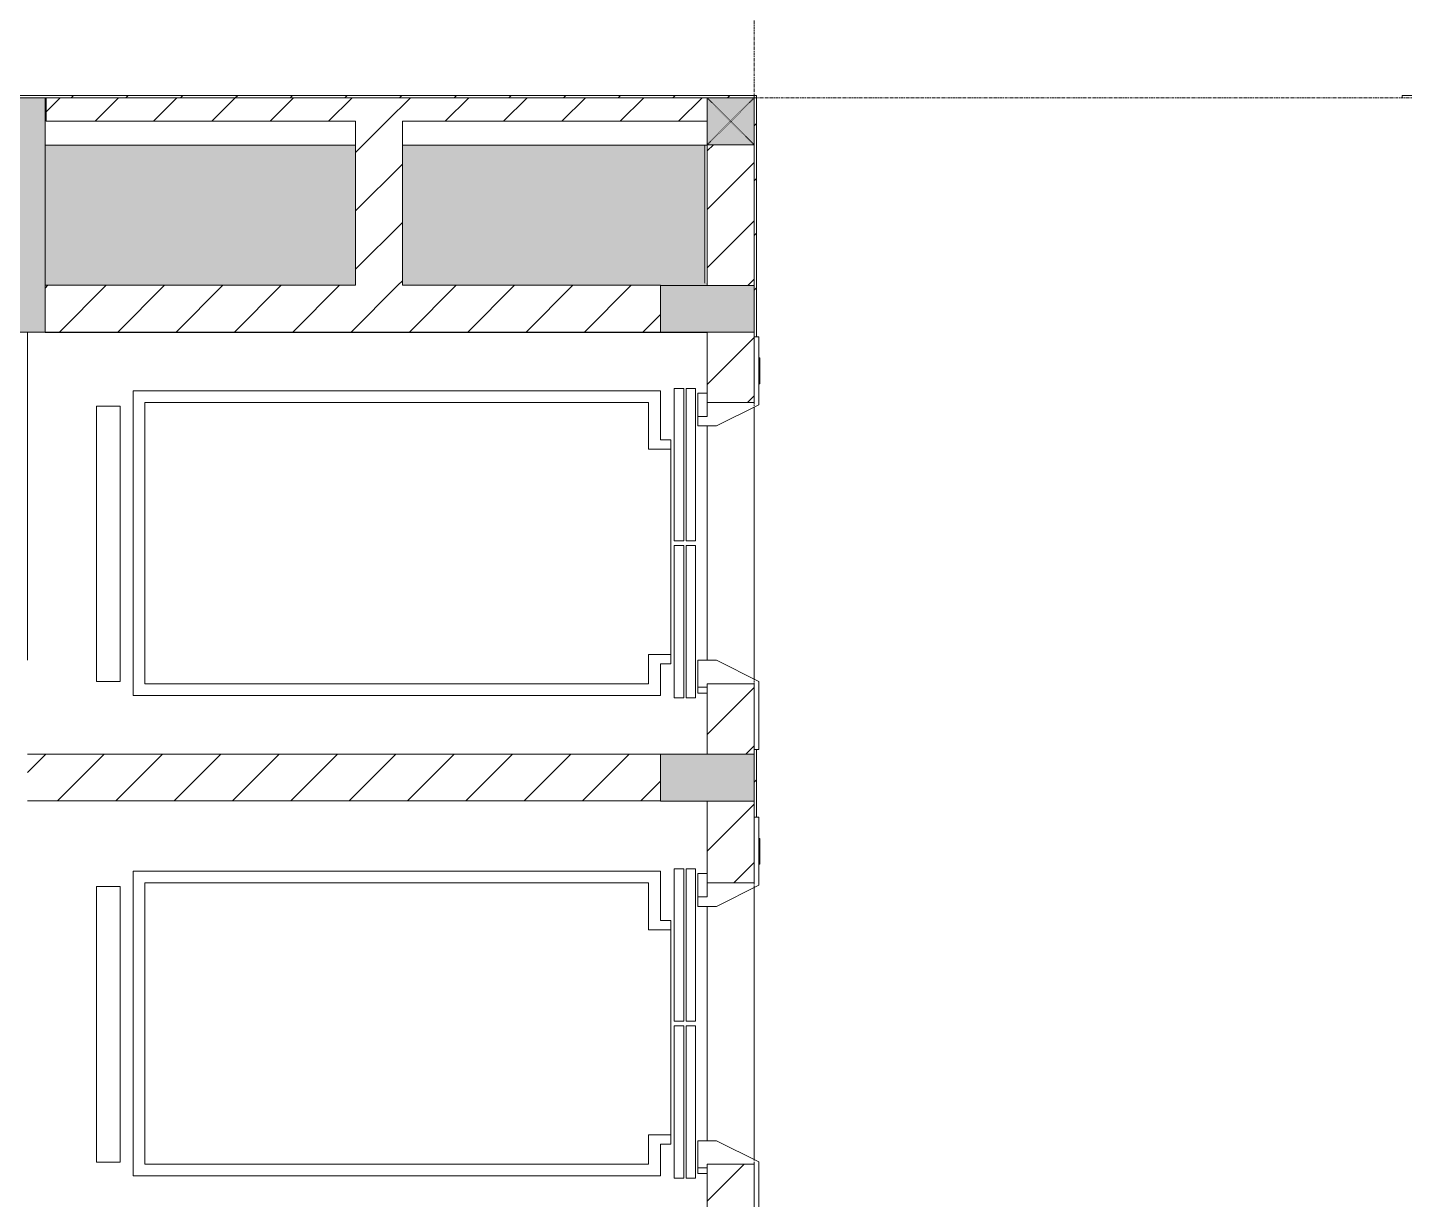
# Model space of a CAD drawing. Header units: millimetres. Extents: x 5356 to 209803, y -16346 to 109894.
# Drawn here: x 77453 to 83328, y 28837 to 33837 of the extents above; entities that cross this region are included whole.
import ezdxf

# ---------------------------------------------------------------- set-up
doc = ezdxf.new("R2010")
doc.units = ezdxf.units.MM
doc.linetypes.add('Dash', pattern=[6, 3, -3])
doc.linetypes.add('Grid Line', pattern=[22.225, 12.7, -3.175, 3.175, -3.175])
for name, color, linetype, lineweight in [('0-1', 7, 'Continuous', 5), ('A-CLNG-PATT', 13, 'Continuous', 9), ('A-DOOR', 31, 'Continuous', 9), ('A-FLOR-1', 9, 'Continuous', 9), ('A-WALL', 113, 'Continuous', 9), ('A-WALL-3', 113, 'Continuous', 18), ('A-WALL-PATT-3', 111, 'Continuous', 9), ('I-WALL-3', 2, 'Continuous', 18), ('S-BEAM-1', 9, 'Continuous', 9), ('S-COLS', 52, 'Continuous', 9), ('S-COLS-1', 254, 'Continuous', 5), ('S-COLS-2', 253, 'Continuous', 18), ('S-COLS-4', 52, 'Continuous', 18), ('S-COLS-5', 52, 'Dash', 9), ('S-COLS-HDLN', 52, 'Dash', 9), ('S-GRID-1', 1, 'Grid Line', 9)]:
    doc.layers.add(name, color=color, linetype=linetype, lineweight=lineweight)
pattern_1 = [(45, (0, 0), (-124.4508, 124.4508), [])]
pattern_2 = [(45, (0, 0), (-116.67262, 116.67262), [])]

# ---------------------------------------------------------------- blocks, each defined once
blk = doc.blocks.new('NCV_TKTC_KET CAU_rvt-1-TKCS_MB ĐỊNH VỊ MỐC TỌA ĐỘ CÔNG TRÌNH')
at = {"layer": 'S-COLS-1'}
for points in [[(77377.2, 32536.9), (77527.6, 32536.9), (77527.6, 33536.9), (77177.6, 33536.9), (77177.6, 32536.9)], [(80552.6, 32536.9), (80552.6, 32736.9), (80152.6, 32736.9), (80152.6, 32536.9), (80403.3, 32536.9)], [(80403.3, 30536.9), (80552.6, 30536.9), (80552.6, 30736.9), (80152.6, 30736.9), (80152.6, 30536.9)]]:
    blk.add_hatch(color=256, dxfattribs=at).paths.add_polyline_path(points)
at = {"layer": 'A-FLOR-1'}
blk.add_line((77452.6, 31137.4), (77452.6, 32536.9), dxfattribs=at)
at = {"layer": 'S-BEAM-1'}
for p, q in [((77532.6, 33535.3), (77527.6, 33535.3)), ((77527.6, 33335.3), (78852.6, 33335.3)), ((79052.7, 33335.3), (80352.6, 33335.3)), ((77527.6, 32535.3), (80352.6, 32535.3))]:
    blk.add_line(p, q, dxfattribs=at)
at = {"layer": 'S-COLS-2'}
for p, q in [((77527.6, 33536.9), (77177.6, 33536.9)), ((77527.6, 32536.9), (77527.6, 33536.9)), ((80152.6, 32736.9), (80152.6, 32536.9)), ((80552.6, 32736.9), (80152.6, 32736.9)), ((80552.6, 32536.9), (80552.6, 32736.9)), ((77177.6, 32536.9), (77527.6, 32536.9)), ((80152.6, 32536.9), (80552.6, 32536.9)), ((80152.6, 30736.9), (80152.6, 30536.9)), ((80552.6, 30736.9), (80152.6, 30736.9)), ((80552.6, 30536.9), (80552.6, 30736.9)), ((80152.6, 30536.9), (80552.6, 30536.9))]:
    blk.add_line(p, q, dxfattribs=at)
blk = doc.blocks.new('Thang may HIEN - Dài x Rộng - 2200x1200-551375-TKCS_MB ĐỊNH VỊ MỐC TỌA ĐỘ CÔNG TRÌNH')
at = {"layer": 'A-DOOR'}
for p, q in [((-590, 120), (-880, 120)), ((-880, 120), (-880, 100)), ((-680, 124), (-790, 124)), ((-790, 124), (-790, 120)), ((-680, 120), (-680, 124)), ((-500, -60), (-590, 120)), ((590, 120), (500, -60)), ((880, 120), (590, 120)), ((880, 100), (880, 120)), ((-880, 100), (-600, 100)), ((-600, 100), (-600, -100)), ((600, -100), (600, 100)), ((600, 100), (880, 100)), ((-600, -100), (-640, -100)), ((-640, -100), (-640, -140)), ((-600, -100), (-540, -100)), ((-540, -100), (-540, -140)), ((-500, -140), (-500, -60)), ((500, -60), (500, -140)), ((615, -100), (600, -100)), ((615, -140), (615, -100)), ((640, -100), (615, -100)), ((640, -140), (640, -100)), ((-660, -190.4), (-660, -150.4)), ((-660, -150.4), (-10, -150.4)), ((-10, -150.4), (-660, -150.4)), ((-660, -150.4), (-660, -190.4)), ((-640, -140), (-540, -140)), ((-540, -140), (-500, -140)), ((-10, -150.4), (-10, -190.4)), ((-10, -190.4), (-10, -150.4)), ((660, -150.4), (10, -150.4)), ((10, -150.4), (10, -190.4)), ((10, -150.4), (10, -190.4)), ((660, -150.4), (10, -150.4)), ((500, -140), (615, -140)), ((615, -140), (640, -140)), ((660, -190.4), (660, -150.4)), ((660, -190.4), (660, -150.4)), ((-10, -190.4), (-660, -190.4)), ((-660, -190.4), (-10, -190.4)), ((-10, -200.4), (-660, -200.4)), ((-660, -200.4), (-660, -240.4)), ((-10, -200.4), (-660, -200.4)), ((-660, -200.4), (-660, -240.4)), ((-10, -240.4), (-10, -200.4)), ((-10, -240.4), (-10, -200.4)), ((10, -190.4), (660, -190.4)), ((10, -190.4), (660, -190.4)), ((10, -200.4), (10, -240.4)), ((660, -200.4), (10, -200.4)), ((10, -200.4), (10, -240.4)), ((660, -200.4), (10, -200.4)), ((660, -240.4), (660, -200.4)), ((660, -240.4), (660, -200.4)), ((-660, -240.4), (-10, -240.4)), ((-660, -240.4), (-10, -240.4)), ((-440, -255), (-440, -300)), ((-400, -255), (-440, -255)), ((475, -255), (-400, -255)), ((-400, -350), (-400, -255)), ((10, -240.4), (660, -240.4)), ((10, -240.4), (660, -240.4)), ((475, -255), (515, -255)), ((475, -350), (475, -255)), ((515, -255), (515, -300)), ((-440, -300), (-650, -300)), ((-650, -300), (-650, -2550)), ((-400, -350), (-600, -350)), ((-600, -350), (-600, -2500)), ((600, -350), (475, -350)), ((650, -300), (515, -300)), ((600, -2500), (600, -350)), ((650, -2550), (650, -300)), ((-600, -2500), (600, -2500)), ((-650, -2550), (650, -2550)), ((590.8, -2605.4), (-584.2, -2605.4)), ((-584.2, -2605.4), (-584.2, -2705.4)), ((590.8, -2705.4), (590.8, -2605.4)), ((-584.2, -2705.4), (590.8, -2705.4))]:
    blk.add_line(p, q, dxfattribs=at)
blk = doc.blocks.new('G1_SOF - BO TRU - 200x200-3050151-TKCS_MB ĐỊNH VỊ MỐC TỌA ĐỘ CÔNG TRÌNH')
at = {"layer": 'S-COLS-HDLN'}
for p, q in [((-100, 100), (100, -100)), ((100, 100), (-100, -100))]:
    blk.add_line(p, q, dxfattribs=at)

msp = doc.modelspace()

# ---------------------------------------------------------------- hatches: boundary and pattern name
at = {"layer": 'A-CLNG-PATT'}
h = msp.add_hatch(dxfattribs=at)
h.set_pattern_fill('FP_10', color=256, style=0, pattern_type=2)
h.set_pattern_definition([(37.5, (0, 0), (-17.8824, 546.968), [7.376, -424.107, 7.376, -475.204, -461.289]), (37.5, (0, 0), (-17.8824, 546.968), [-914.063, 7.376, -453.913]), (7.5, (0, 0), (502.3874, 801.1234), [7.376, -225.398, 7.376, -381.526, -149.032]), (7.5, (0, 0), (502.3874, 801.1234), [-621.676, 7.376, -141.656]), (327.5, (-349.16, 0), (884.0133, 1.6066), [7.376, -134.559, 7.376, -503.591, -667.095]), (327.5, (-349.16, 0), (884.0133, 1.6066), [-652.902, 7.376, -659.719]), (317.5, (-349.16, 0), (853.3503, 249.1463), [7.376, -63.591, 7.376, -327.591, -383.225]), (317.5, (-349.16, 0), (853.3503, 249.1463), [-405.935, 7.376, -375.849])])
h.paths.add_polyline_path([(42402.6, 19718.9), (42402.6, 19718.9), (42402.6, 20145.6)])
h.paths.add_polyline_path([(118502.5, 19718.9), (118502.6, 19718.9), (118502.5, 20145.6)])
h.paths.add_polyline_path([(42302.4, 28736.9), (42302.6, 28737), (42302.4, 28737.2)])
h.paths.add_polyline_path([(80352.6, 32736.9), (80352.6, 32746.9), (80342.6, 32746.9), (80342.6, 33335.3), (79052.6, 33335.3), (79052.6, 32737.4), (80152.6, 32736.9)])
h.paths.add_polyline_path([(77982.5, 32737.4), (78852.6, 32737.4), (78852.6, 33335.3), (77527.6, 33335.3), (77527.6, 32737.4)])
h.paths.add_polyline_path([(104827.6, 43237.7), (104827.6, 43237.7), (104827.6, 43436.9)])
at = {"layer": 'A-WALL-PATT-3'}
h = msp.add_hatch(dxfattribs=at)
h.set_pattern_fill('FP_8', color=256, style=0, pattern_type=2)
h.set_pattern_definition(pattern_2)
h.paths.add_polyline_path([(80552.6, 33536.9), (80552.6, 33546.9), (70567.6, 33546.9), (70567.6, 33536.9), (80403.3, 33536.9)])
h.paths.add_polyline_path([(59537.6, 33536.9), (59535.4, 33546.9), (56652.6, 33546.9), (56652.6, 33536.9), (58615.5, 33536.9)])
h.paths.add_polyline_path([(60627.6, 33536.9), (67737.6, 33536.9), (67737.6, 33546.9), (60627.6, 33546.9)])
h.paths.add_polyline_path([(69377.6, 33536.9), (69477.6, 33536.9), (69475.4, 33546.9), (68827.6, 33546.9), (68827.6, 33536.9), (68927.6, 33536.9)])
h = msp.add_hatch(dxfattribs=at)
h.set_pattern_fill('FP_8', color=256, style=0, pattern_type=2)
h.set_pattern_definition(pattern_2)
h.paths.add_polyline_path([(80552.6, 28646.9), (80562.6, 28646.9), (80562.6, 28707.4), (80552.6, 28707.4)])
h.paths.add_polyline_path([(80562.6, 30467.4), (80562.6, 30757.4), (80552.6, 30757.4), (80554.6, 30467.4)])
h.paths.add_polyline_path([(80553.2, 32517.4), (80562.6, 32517.4), (80562.6, 33546.9), (80552.6, 33546.9), (80552.6, 32517.4)])
h = msp.add_hatch(dxfattribs=at)
h.set_pattern_fill('FP_8', color=256, style=0, pattern_type=2)
h.set_pattern_definition(pattern_2)
h.paths.add_polyline_path([(101367.6, 33536.9), (104202.6, 33536.9), (104202.6, 33546.9), (101367.6, 33546.9)])
h.paths.add_polyline_path([(86652.3, 33536.9), (90337.6, 33536.9), (90337.6, 33546.9), (85247.6, 33546.9), (85247.6, 33536.9), (86455.5, 33536.9)])
h.paths.add_polyline_path([(100277.6, 33536.9), (100277.6, 33546.9), (93167.6, 33546.9), (93167.6, 33536.9), (100127.6, 33536.9)])
h.paths.add_polyline_path([(83327.6, 33536.9), (84257.6, 33536.9), (84255.4, 33546.9), (83317.6, 33546.9), (83317.6, 33536.9)])
h.paths.add_polyline_path([(91577.6, 33536.9), (92077.6, 33536.9), (92075.4, 33546.9), (91427.6, 33546.9), (91427.6, 33536.9)])
h = msp.add_hatch(dxfattribs=at)
h.set_pattern_fill('FP_1', color=256, style=0, pattern_type=2)
h.set_pattern_definition(pattern_1)
h.paths.add_polyline_path([(77532.6, 33436.9), (80352.6, 33436.9), (80352.6, 33536.9), (77532.6, 33536.9)])
h = msp.add_hatch(dxfattribs=at)
h.set_pattern_fill('FP_1', color=256, style=0, pattern_type=2)
h.set_pattern_definition(pattern_1)
h.paths.add_polyline_path([(78852.6, 32737.4), (79052.6, 32737.4), (79052.6, 33436.9), (78852.6, 33436.9), (78852.6, 32966.9)])
h = msp.add_hatch(dxfattribs=at)
h.set_pattern_fill('FP_1', color=256, style=0, pattern_type=2)
h.set_pattern_definition(pattern_1)
h.paths.add_polyline_path([(80352.6, 32736.9), (80552.6, 32736.9), (80552.6, 33336.9), (80352.6, 33336.9), (80352.6, 32966.9)])
h = msp.add_hatch(dxfattribs=at)
h.set_pattern_fill('FP_1', color=256, style=0, pattern_type=2)
h.set_pattern_definition(pattern_1)
h.paths.add_polyline_path([(80152.6, 32537.4), (80152.6, 32737.4), (77527.6, 32737.4), (77527.6, 32537.4), (77982.5, 32537.4)])
h = msp.add_hatch(dxfattribs=at)
h.set_pattern_fill('FP_1', color=256, style=0, pattern_type=2)
h.set_pattern_definition(pattern_1)
h.paths.add_polyline_path([(80403.3, 30736.9), (80552.6, 30736.9), (80552.6, 31037.4), (80352.6, 31037.4), (80352.6, 30736.9)])
h.paths.add_polyline_path([(80352.6, 32237.4), (80552.6, 32237.4), (80552.6, 32536.9), (80352.6, 32536.9), (80352.6, 32277.4)])
h = msp.add_hatch(dxfattribs=at)
h.set_pattern_fill('FP_1', color=256, style=0, pattern_type=2)
h.set_pattern_definition(pattern_1)
h.paths.add_polyline_path([(77982.5, 30537.4), (80152.6, 30537.4), (80152.6, 30737.4), (77452.6, 30737.4), (77452.6, 30537.4)])
h = msp.add_hatch(dxfattribs=at)
h.set_pattern_fill('FP_1', color=256, style=0, pattern_type=2)
h.set_pattern_definition(pattern_1)
h.paths.add_polyline_path([(80352.6, 28636.9), (80552.6, 28636.9), (80552.6, 28987.4), (80352.6, 28987.4), (80352.6, 28947.4)])
h.paths.add_polyline_path([(80352.6, 30187.4), (80552.6, 30187.4), (80552.6, 30536.9), (80352.6, 30536.9), (80352.6, 30227.4)])
at = {"layer": 'S-COLS-1'}
msp.add_hatch(color=256, dxfattribs=at).paths.add_polyline_path([(80552.6, 33336.9), (80552.6, 33536.9), (80352.6, 33536.9), (80352.6, 33336.9), (80403.3, 33336.9)])

# ---------------------------------------------------------------- linework, layer by layer
at = {"layer": 'A-WALL'}
for p, q in [((80352.6, 33436.9), (80352.6, 33536.9)), ((80342.6, 32746.9), (80342.6, 33335.3)), ((80552.6, 33336.9), (80352.6, 33336.9)), ((80552.6, 32517.4), (80552.6, 32536.9)), ((80552.6, 32217.4), (80552.6, 31057.4)), ((80352.6, 31137.4), (80352.6, 32137.4)), ((80552.6, 30736.9), (80552.6, 30757.4)), ((80552.6, 30467.4), (80552.6, 30536.9)), ((80552.6, 30167.4), (80552.6, 29007.4)), ((80352.6, 29087.4), (80352.6, 30087.4))]:
    msp.add_line(p, q, dxfattribs=at)
at = {"layer": 'A-WALL-3'}
for p, q in [((80352.6, 33536.9), (77532.6, 33536.9)), ((77532.6, 33536.9), (77532.6, 33436.9)), ((77532.6, 33436.9), (78852.6, 33436.9)), ((78852.6, 33436.9), (78852.6, 32737.4)), ((79052.6, 33436.9), (80352.6, 33436.9)), ((79052.6, 32737.4), (79052.6, 33436.9)), ((80352.6, 33336.9), (80352.6, 32736.9)), ((78852.6, 32737.4), (77527.6, 32737.4)), ((77527.6, 32737.4), (77527.6, 32537.4)), ((80152.6, 32737.4), (79052.6, 32737.4)), ((80152.6, 32537.4), (80152.6, 32737.4)), ((80352.6, 32736.9), (80552.6, 32736.9)), ((77527.6, 32537.4), (80152.6, 32537.4)), ((80352.6, 32536.9), (80352.6, 32277.4)), ((80552.6, 32536.9), (80352.6, 32536.9)), ((80352.6, 30997.4), (80352.6, 30736.9)), ((80152.6, 30737.4), (77452.6, 30737.4)), ((80152.6, 30537.4), (80152.6, 30737.4)), ((80352.6, 30736.9), (80552.6, 30736.9)), ((77452.6, 30537.4), (80152.6, 30537.4)), ((80352.6, 30536.9), (80352.6, 30227.4)), ((80552.6, 30536.9), (80352.6, 30536.9)), ((80352.6, 28947.4), (80352.6, 28636.9))]:
    msp.add_line(p, q, dxfattribs=at)
at = {"layer": 'I-WALL-3'}
for p, q in [((80562.6, 33546.9), (70567.6, 33546.9)), ((80562.6, 32517.4), (80562.6, 33546.9)), ((84257.6, 33546.9), (83317.6, 33546.9)), ((83317.6, 33546.9), (83317.6, 33536.9)), ((77177.6, 33536.9), (80552.6, 33536.9)), ((80552.6, 33536.9), (80552.6, 32536.9)), ((80552.6, 30736.9), (80552.6, 30536.9)), ((80562.6, 30467.4), (80562.6, 30757.4))]:
    msp.add_line(p, q, dxfattribs=at)
at = {"layer": 'S-COLS'}
for p, q in [((80352.6, 33536.9), (80352.6, 33436.9)), ((80352.6, 33336.9), (80552.6, 33336.9))]:
    msp.add_line(p, q, dxfattribs=at)
at = {"layer": 'S-COLS-4'}
for p, q in [((80552.6, 33536.9), (80352.6, 33536.9)), ((80552.6, 33336.9), (80552.6, 33536.9)), ((80352.6, 33436.9), (80352.6, 33336.9))]:
    msp.add_line(p, q, dxfattribs=at)
at = {"layer": 'S-GRID-1'}
for p, q in [((80552.6, 20960.6), (80552.6, 80482.7)), ((131551.8, 33536.9), (29351.8, 33536.9))]:
    msp.add_line(p, q, dxfattribs=at)

# ---------------------------------------------------------------- block references
at = {"layer": '0-1'}
msp.add_blockref('NCV_TKTC_KET CAU_rvt-1-TKCS_MB ĐỊNH VỊ MỐC TỌA ĐỘ CÔNG TRÌNH', (0, 0), dxfattribs=at)
at = {"layer": 'A-DOOR', "rotation": 270}
for p in [(80452.6, 31637.4), (80452.6, 29587.4)]:
    msp.add_blockref('Thang may HIEN - Dài x Rộng - 2200x1200-551375-TKCS_MB ĐỊNH VỊ MỐC TỌA ĐỘ CÔNG TRÌNH', p, dxfattribs=at)
at = {"layer": 'S-COLS-5'}
msp.add_blockref('G1_SOF - BO TRU - 200x200-3050151-TKCS_MB ĐỊNH VỊ MỐC TỌA ĐỘ CÔNG TRÌNH', (80452.6, 33436.9), dxfattribs=at)

doc.saveas('drawing.dxf')
